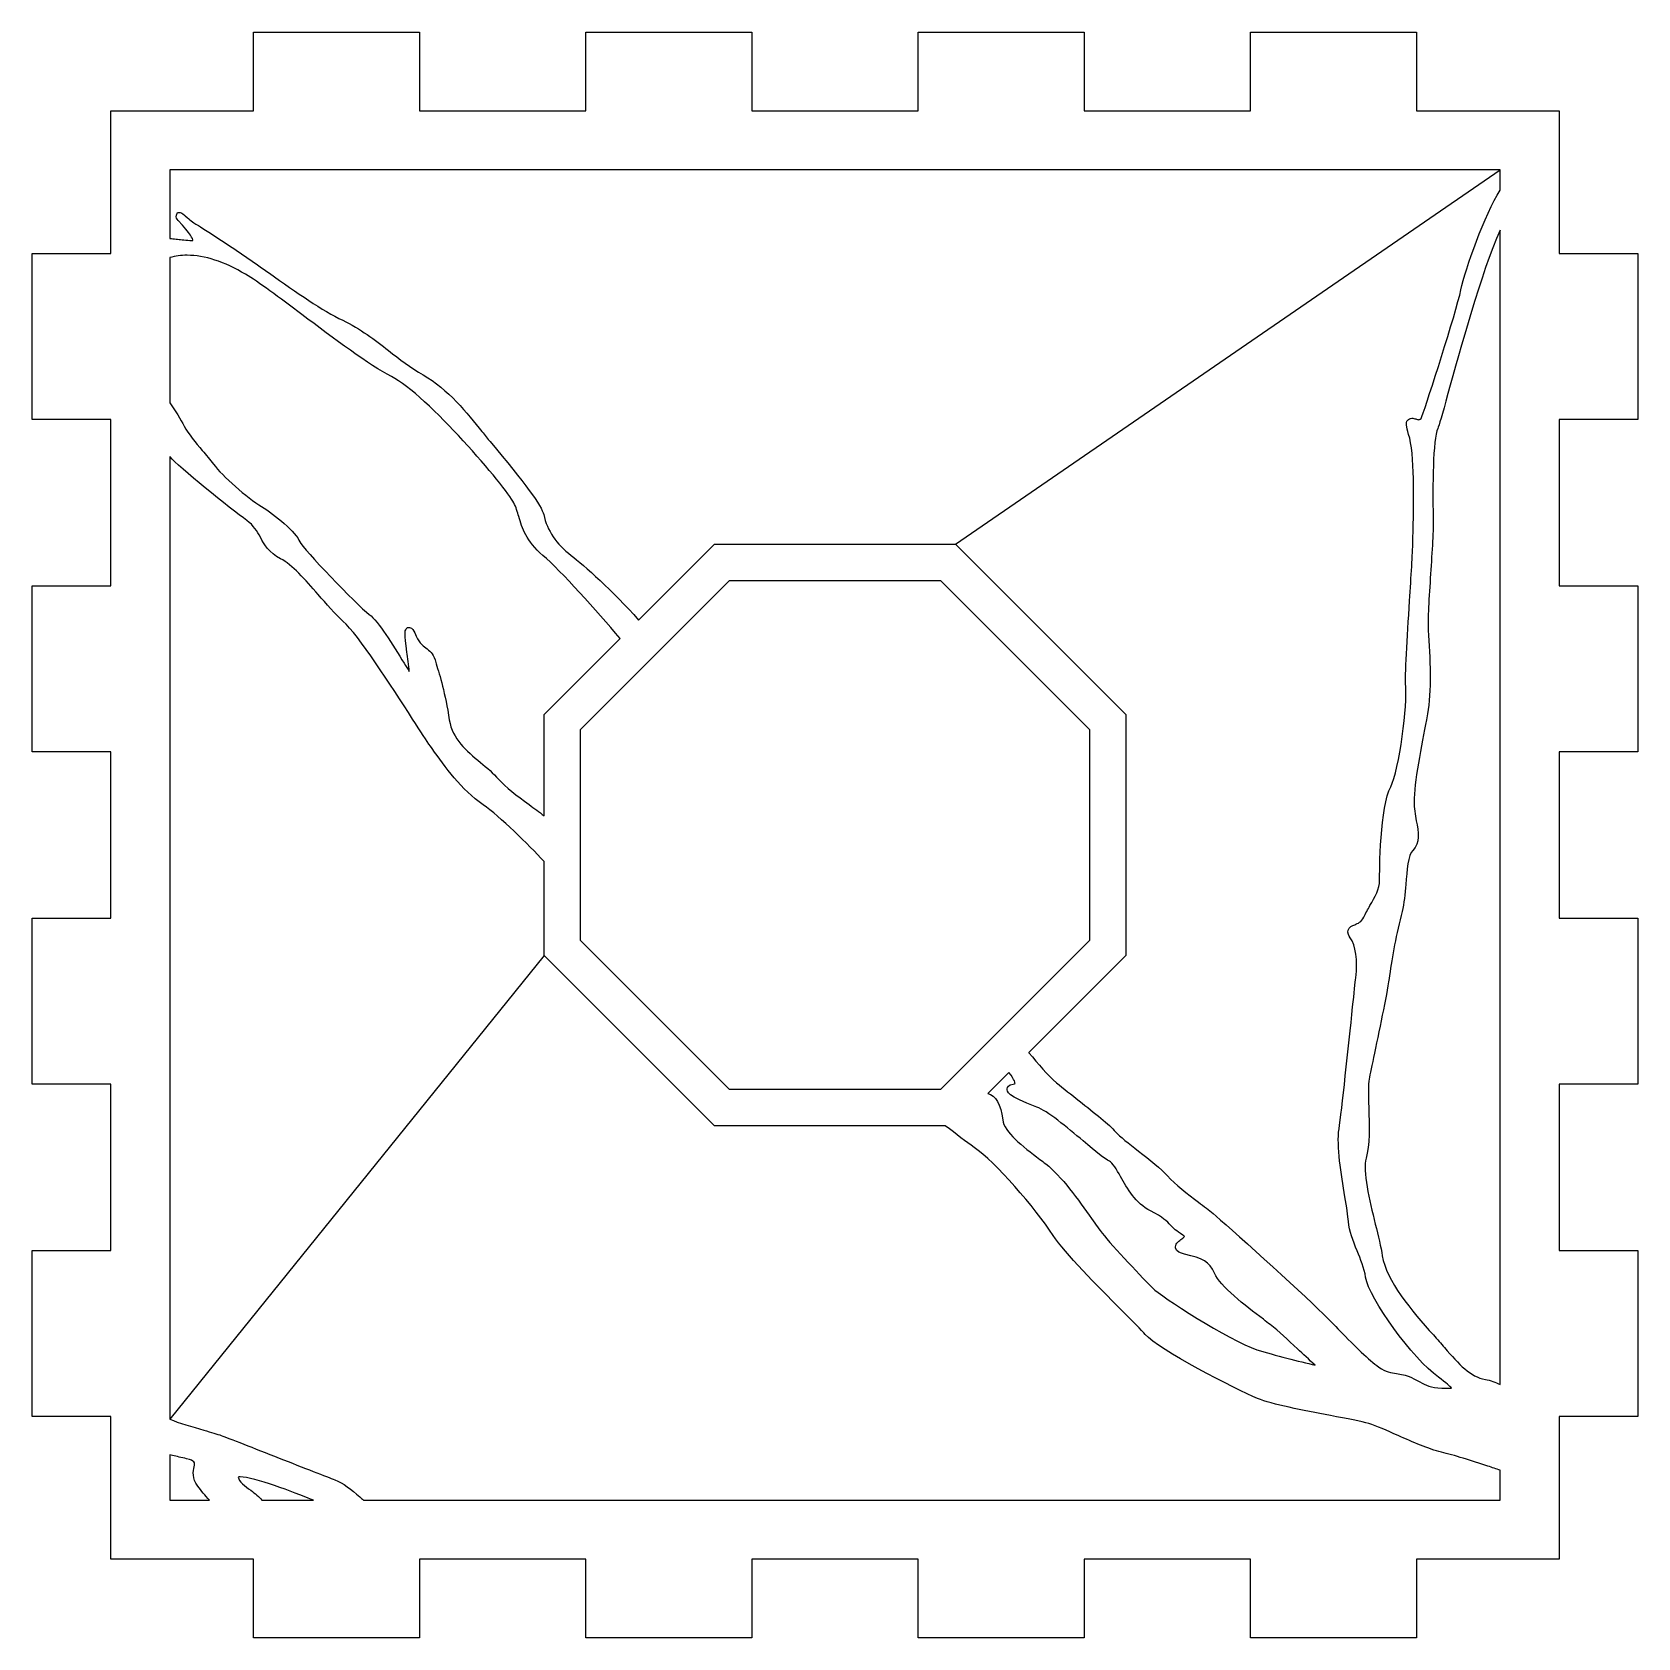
# Model space of a CAD drawing. Extents: x -11 to 868, y -1407 to -16.
# Drawn here: x 214.1 to 418.1, y -1180.9 to -976.9 of the extents above; entities that cross this region are included whole.
import ezdxf

# ---------------------------------------------------------------- set-up
doc = ezdxf.new("R2010")
doc.units = 0
doc.layers.add('LAYER_1', color=7, linetype='CONTINUOUS')

msp = doc.modelspace()

# ---------------------------------------------------------------- linework, layer by layer
at = {"layer": 'LAYER_1'}
for points in [[(408.12, -1026.09), (408.12, -1047.2), (418.13, -1047.2), (418.13, -1068.31), (408.12, -1068.31), (408.12, -1089.43), (418.13, -1089.43), (418.13, -1110.54), (408.12, -1110.54), (408.12, -1131.65), (418.13, -1131.65), (418.13, -1152.76), (408.12, -1152.76), (408.12, -1170.87), (390.02, -1170.87), (390.02, -1180.87), (368.91, -1180.87), (368.91, -1170.87), (347.8, -1170.87), (347.8, -1180.87), (326.69, -1180.87), (326.69, -1170.87), (305.57, -1170.87), (305.57, -1180.87), (284.46, -1180.87), (284.46, -1170.87), (263.35, -1170.87), (263.35, -1180.87), (242.24, -1180.87), (242.24, -1170.87), (224.13, -1170.87), (224.13, -1152.76), (214.13, -1152.76), (214.13, -1131.65), (224.13, -1131.65), (224.13, -1110.54), (214.13, -1110.54), (214.13, -1089.43), (224.13, -1089.43), (224.13, -1068.31), (214.13, -1068.31), (214.13, -1047.2), (224.13, -1047.2), (224.13, -1026.09), (214.13, -1026.09), (214.13, -1004.98), (224.13, -1004.98), (224.13, -986.87), (242.24, -986.87), (242.24, -976.87), (263.35, -976.87), (263.35, -986.87), (284.46, -986.87), (284.46, -976.87), (305.57, -976.87), (305.57, -986.87), (326.69, -986.87), (326.69, -976.87), (347.8, -976.87), (347.8, -986.87), (368.91, -986.87), (368.91, -976.87), (390.02, -976.87), (390.02, -986.87), (408.12, -986.87), (408.12, -1004.98), (418.13, -1004.98), (418.13, -1026.09), (408.12, -1026.09)], [(331.44, -1041.91), (400.63, -994.37)], [(348.46, -1065.47), (348.46, -1092.26), (329.52, -1111.2), (302.74, -1111.2), (283.79, -1092.26), (283.79, -1065.47), (302.74, -1046.53), (329.52, -1046.53), (348.46, -1065.47)], [(279.17, -1094.18), (231.62, -1153.08)]]:
    msp.add_lwpolyline(points, dxfattribs=at)
for points, knots in [([(400.63, -994.37), (400.63, -994.37), (400.63, -996.96), (400.63, -996.96), (398.66, -1000.02), (396.23, -1006.94), (395.65, -1009.6), (394.96, -1012.72), (391.41, -1023.73), (390.69, -1025.7), (390.54, -1026.11), (390.39, -1026.11), (390.31, -1026.11), (390.19, -1026.11), (390.04, -1026.06), (389.9, -1026.02), (389.73, -1025.97), (389.58, -1025.92), (389.41, -1025.92), (389.18, -1025.92), (388.98, -1026.01), (388.86, -1026.19), (388.64, -1026.5), (388.67, -1026.93), (389, -1027.97), (389.8, -1030.45), (389.65, -1036.46), (389.57, -1040.05), (389.56, -1040.65), (389.54, -1041.21), (389.53, -1041.68), (389.51, -1043.08), (389.32, -1046.01), (389.12, -1049.12), (388.82, -1053.85), (388.51, -1058.74), (388.64, -1059.99), (388.85, -1061.98), (387.84, -1070.73), (386.72, -1072.75), (385.39, -1075.14), (385.29, -1083.56), (385.32, -1084.68), (385.35, -1085.65), (384.71, -1086.76), (384.09, -1087.84), (383.82, -1088.33), (383.53, -1088.83), (383.3, -1089.32), (383.02, -1089.92), (382.56, -1090.1), (382.15, -1090.27), (381.82, -1090.4), (381.44, -1090.55), (381.32, -1090.95), (381.21, -1091.33), (381.42, -1091.69), (381.59, -1091.92), (382.29, -1092.91), (382.54, -1094.76), (382.29, -1097), (382.22, -1097.58), (382.08, -1098.94), (381.89, -1100.69), (381.37, -1105.65), (380.5, -1113.94), (380.16, -1116.22), (379.84, -1118.39), (380.43, -1121.96), (380.91, -1124.82), (381.12, -1126.14), (381.31, -1127.28), (381.36, -1127.97), (381.44, -1129.2), (381.93, -1130.41), (382.45, -1131.69), (382.9, -1132.78), (383.36, -1133.91), (383.54, -1135.06), (383.95, -1137.74), (389.56, -1145.45), (392.78, -1147.75), (393.81, -1148.5), (394.25, -1148.91), (394.43, -1149.13), (394.32, -1149.14), (394.16, -1149.15), (393.92, -1149.15), (393.7, -1149.15), (393.46, -1149.14), (393.2, -1149.13), (391.75, -1149.06), (391.25, -1148.79), (390.41, -1148.33), (390.12, -1148.18), (389.78, -1147.99), (389.36, -1147.8), (388.61, -1147.45), (388, -1147.36), (387.46, -1147.29), (386.75, -1147.18), (386.13, -1147.1), (385.21, -1146.46), (383.92, -1145.58), (382.23, -1143.85), (380.26, -1141.85), (379.59, -1141.16), (378.88, -1140.44), (378.14, -1139.7), (375.2, -1136.77), (365.78, -1128.33), (364.17, -1126.97), (363.66, -1126.54), (363.01, -1126.05), (362.32, -1125.52), (360.93, -1124.46), (359.35, -1123.25), (358.37, -1122.17), (357.57, -1121.26), (356.11, -1120.13), (354.69, -1119.03), (353.46, -1118.07), (352.28, -1117.16), (351.77, -1116.57), (350.98, -1115.67), (349.12, -1114.2), (347.15, -1112.64), (346.17, -1111.87), (345.17, -1111.08), (344.27, -1110.34), (343.11, -1109.37), (341.97, -1107.99), (340.77, -1106.53), (340.76, -1106.53), (340.76, -1106.52), (340.75, -1106.51), (340.75, -1106.51), (353.09, -1094.18), (353.09, -1094.18), (353.09, -1094.18), (353.09, -1063.56), (353.09, -1063.56), (353.09, -1063.56), (331.44, -1041.91), (331.44, -1041.91), (331.44, -1041.91), (300.82, -1041.91), (300.82, -1041.91), (300.82, -1041.91), (291.17, -1051.56), (291.17, -1051.56), (287.91, -1047.87), (284.24, -1044.61), (282.6, -1043.36), (280.71, -1041.91), (279.57, -1040.21), (279.12, -1038.16), (278.89, -1037.08), (276.73, -1034.14), (272.31, -1028.9), (271.99, -1028.52), (271.64, -1028.08), (271.27, -1027.61), (269.45, -1025.33), (266.95, -1022.21), (263.81, -1020.42), (262.2, -1019.5), (260.78, -1018.4), (259.41, -1017.33), (257.66, -1015.97), (255.84, -1014.56), (253.58, -1013.48), (251.01, -1012.26), (247.74, -1009.95), (244.28, -1007.51), (242.49, -1006.25), (240.65, -1004.95), (238.89, -1003.8), (236.95, -1002.52), (235.89, -1001.85), (235.25, -1001.45), (234.3, -1000.86), (234.3, -1000.86), (233.59, -1000.22), (233.59, -1000.22), (233.48, -1000.13), (233.48, -1000.13), (233.18, -999.86), (233.12, -999.8), (232.92, -999.8), (232.92, -999.8), (232.59, -999.8), (232.59, -999.8), (232.59, -999.8), (232.46, -1000.11), (232.46, -1000.11), (232.33, -1000.41), (232.51, -1000.61), (232.69, -1000.8), (234.33, -1002.52), (234.53, -1003.16), (234.55, -1003.33), (234.51, -1003.34), (234.45, -1003.35), (234.34, -1003.35), (234.29, -1003.35), (234.23, -1003.35), (234.17, -1003.34), (233.44, -1003.28), (232.89, -1003.22), (232.44, -1003.17), (232.14, -1003.13), (231.87, -1003.1), (231.63, -1003.08), (231.63, -1003.08), (231.63, -994.37), (231.63, -994.37), (231.63, -994.37), (400.63, -994.37), (400.63, -994.37)], [0, 0, 0, 0, 1, 1, 1, 2, 2, 2, 3, 3, 3, 4, 4, 4, 5, 5, 5, 6, 6, 6, 7, 7, 7, 8, 8, 8, 9, 9, 9, 10, 10, 10, 11, 11, 11, 12, 12, 12, 13, 13, 13, 14, 14, 14, 15, 15, 15, 16, 16, 16, 17, 17, 17, 18, 18, 18, 19, 19, 19, 20, 20, 20, 21, 21, 21, 22, 22, 22, 23, 23, 23, 24, 24, 24, 25, 25, 25, 26, 26, 26, 27, 27, 27, 28, 28, 28, 29, 29, 29, 30, 30, 30, 31, 31, 31, 32, 32, 32, 33, 33, 33, 34, 34, 34, 35, 35, 35, 36, 36, 36, 37, 37, 37, 38, 38, 38, 39, 39, 39, 40, 40, 40, 41, 41, 41, 42, 42, 42, 43, 43, 43, 44, 44, 44, 45, 45, 45, 46, 46, 46, 47, 47, 47, 48, 48, 48, 49, 49, 49, 50, 50, 50, 51, 51, 51, 52, 52, 52, 53, 53, 53, 54, 54, 54, 55, 55, 55, 56, 56, 56, 57, 57, 57, 58, 58, 58, 59, 59, 59, 60, 60, 60, 61, 61, 61, 62, 62, 62, 63, 63, 63, 64, 64, 64, 65, 65, 65, 66, 66, 66, 67, 67, 67, 68, 68, 68, 69, 69, 69, 70, 70, 70, 71, 71, 71, 72, 72, 72, 73, 73, 73, 73]), ([(400.63, -1148.7), (400.01, -1148.36), (399.4, -1148.15), (398.76, -1148.04), (396.79, -1147.7), (395.43, -1146.14), (393.56, -1143.99), (393.11, -1143.47), (392.65, -1142.95), (392.15, -1142.39), (389.38, -1139.36), (386.15, -1135.47), (385.66, -1132.32), (385.49, -1131.23), (385.14, -1129.8), (384.77, -1128.29), (384.03, -1125.27), (383.11, -1121.51), (383.6, -1119.93), (384.08, -1118.37), (384, -1115.75), (383.93, -1113.44), (383.89, -1111.97), (383.85, -1110.57), (383.98, -1109.87), (384.08, -1109.3), (384.34, -1108.1), (384.66, -1106.58), (385.37, -1103.2), (386.34, -1098.59), (386.58, -1096.71), (386.88, -1094.36), (387.46, -1091.4), (388.18, -1088.57), (388.42, -1087.6), (388.53, -1086.35), (388.63, -1085.14), (388.78, -1083.38), (388.95, -1081.4), (389.55, -1080.82), (390.5, -1079.9), (390.25, -1078.52), (389.98, -1077.05), (389.84, -1076.27), (389.7, -1075.46), (389.69, -1074.62), (389.67, -1072.4), (390.67, -1067.29), (391.26, -1064.24), (391.26, -1064.24), (391.41, -1063.46), (391.41, -1063.46), (391.92, -1060.82), (391.73, -1056.24), (391.48, -1052.86), (391.4, -1051.65), (391.6, -1048.63), (391.79, -1045.71), (391.97, -1042.88), (392.17, -1039.95), (392.12, -1038.39), (392.02, -1034.78), (392.09, -1028.54), (392.7, -1027.24), (392.87, -1026.87), (393.24, -1025.53), (393.99, -1022.8), (395.52, -1017.25), (398.21, -1007.49), (400.63, -1002.02), (400.63, -1002.02), (400.63, -1148.7), (400.63, -1148.7)], [0, 0, 0, 0, 1, 1, 1, 2, 2, 2, 3, 3, 3, 4, 4, 4, 5, 5, 5, 6, 6, 6, 7, 7, 7, 8, 8, 8, 9, 9, 9, 10, 10, 10, 11, 11, 11, 12, 12, 12, 13, 13, 13, 14, 14, 14, 15, 15, 15, 16, 16, 16, 17, 17, 17, 18, 18, 18, 19, 19, 19, 20, 20, 20, 21, 21, 21, 22, 22, 22, 23, 23, 23, 24, 24, 24, 24]), ([(288.83, -1053.9), (288.83, -1053.9), (279.17, -1063.56), (279.17, -1063.56), (279.17, -1063.56), (279.17, -1076.43), (279.17, -1076.43), (278.56, -1075.95), (277.91, -1075.48), (277.27, -1075.01), (275.71, -1073.87), (274.25, -1072.8), (273.39, -1071.79), (272.73, -1071.02), (271.92, -1070.35), (271.07, -1069.64), (269.31, -1068.19), (267.5, -1066.68), (267.13, -1064.26), (266.61, -1060.82), (265.92, -1058.6), (265.46, -1057.13), (265.46, -1057.13), (265.31, -1056.63), (265.31, -1056.63), (265.05, -1055.79), (264.6, -1055.44), (264.16, -1055.11), (263.69, -1054.75), (263.2, -1054.37), (262.73, -1053.19), (262.61, -1052.91), (262.45, -1052.51), (262.05, -1052.51), (262.05, -1052.51), (261.82, -1052.51), (261.82, -1052.51), (261.82, -1052.51), (261.66, -1052.69), (261.66, -1052.69), (261.43, -1052.95), (261.44, -1053.22), (261.75, -1055.63), (261.84, -1056.34), (261.97, -1057.33), (262.04, -1058.11), (261.84, -1057.79), (261.62, -1057.44), (261.39, -1057.06), (259.95, -1054.69), (258.14, -1051.74), (256.95, -1050.84), (255.32, -1049.61), (248.49, -1042.47), (248.14, -1041.63), (247.7, -1040.44), (244.93, -1038.14), (243.28, -1037.15), (241.43, -1036.02), (238.29, -1033.25), (237.17, -1031.77), (236.73, -1031.19), (236.23, -1030.6), (235.75, -1030.03), (234.88, -1029), (233.99, -1027.93), (233.45, -1026.94), (232.97, -1026.06), (232.33, -1024.94), (231.63, -1023.98), (231.63, -1023.98), (231.63, -1005.52), (231.63, -1005.52), (232.32, -1005.32), (233.05, -1005.22), (233.82, -1005.22), (236.04, -1005.22), (238.55, -1006.03), (241.25, -1007.64), (242.83, -1008.57), (245.54, -1010.61), (248.41, -1012.76), (252.43, -1015.78), (256.99, -1019.21), (259.77, -1020.62), (264.33, -1022.92), (274.36, -1034.74), (275.32, -1036.67), (275.61, -1037.24), (275.78, -1037.82), (275.96, -1038.42), (276.39, -1039.86), (276.87, -1041.5), (279.02, -1043.35), (281.32, -1045.33), (285.83, -1050.37), (288.83, -1053.9)], [0, 0, 0, 0, 1, 1, 1, 2, 2, 2, 3, 3, 3, 4, 4, 4, 5, 5, 5, 6, 6, 6, 7, 7, 7, 8, 8, 8, 9, 9, 9, 10, 10, 10, 11, 11, 11, 12, 12, 12, 13, 13, 13, 14, 14, 14, 15, 15, 15, 16, 16, 16, 17, 17, 17, 18, 18, 18, 19, 19, 19, 20, 20, 20, 21, 21, 21, 22, 22, 22, 23, 23, 23, 24, 24, 24, 25, 25, 25, 26, 26, 26, 27, 27, 27, 28, 28, 28, 29, 29, 29, 30, 30, 30, 31, 31, 31, 32, 32, 32, 32]), ([(400.63, -1159.56), (400.63, -1159.56), (400.63, -1163.37), (400.63, -1163.37), (400.63, -1163.37), (256.23, -1163.37), (256.23, -1163.37), (256.07, -1163.23), (255.9, -1163.09), (255.74, -1162.95), (254.7, -1162.07), (253.64, -1161.16), (252.57, -1160.78), (251.68, -1160.46), (248.54, -1159.22), (245.5, -1158.02), (242.36, -1156.78), (239.1, -1155.5), (238.16, -1155.16), (237.65, -1154.97), (236.86, -1154.75), (235.95, -1154.48), (234.51, -1154.07), (232.76, -1153.56), (231.62, -1153.08), (231.62, -1153.08), (231.63, -1030.81), (231.63, -1030.81), (231.64, -1030.82), (231.65, -1030.83), (231.66, -1030.84), (232.63, -1031.99), (239.35, -1037.47), (241.4, -1038.91), (242.29, -1039.54), (242.69, -1040.27), (243.12, -1041.04), (243.65, -1042), (244.21, -1043), (245.7, -1043.77), (247.15, -1044.52), (248.83, -1046.45), (250.46, -1048.31), (251.51, -1049.52), (252.61, -1050.78), (253.66, -1051.73), (255.55, -1053.44), (259.72, -1059.89), (262.47, -1064.15), (263.48, -1065.72), (264.28, -1066.96), (264.73, -1067.58), (264.73, -1067.58), (264.94, -1067.89), (264.94, -1067.89), (266.59, -1070.21), (268.63, -1073.1), (271.43, -1075.04), (273.57, -1076.52), (277.16, -1080.08), (279.17, -1082.22), (279.17, -1082.22), (279.17, -1094.18), (279.17, -1094.18), (279.17, -1094.18), (300.82, -1115.82), (300.82, -1115.82), (300.82, -1115.82), (330.14, -1115.82), (330.14, -1115.82), (331.53, -1116.88), (332.84, -1117.87), (333.81, -1118.55), (336.46, -1120.38), (341.54, -1126.23), (343.84, -1129.74), (345.35, -1132.04), (349.46, -1136.16), (352.47, -1139.18), (353.88, -1140.59), (355.1, -1141.8), (355.55, -1142.34), (357.1, -1144.21), (367.1, -1149.31), (369.8, -1150.45), (371.65, -1151.22), (375.59, -1151.96), (379.06, -1152.62), (381.19, -1153.02), (383.04, -1153.36), (383.94, -1153.64), (384.94, -1153.94), (386.26, -1154.53), (387.66, -1155.16), (389.56, -1156.01), (391.53, -1156.89), (393.17, -1157.27), (394.74, -1157.64), (397.04, -1158.39), (399.07, -1159.05), (399.61, -1159.23), (400.14, -1159.4), (400.63, -1159.56)], [0, 0, 0, 0, 1, 1, 1, 2, 2, 2, 3, 3, 3, 4, 4, 4, 5, 5, 5, 6, 6, 6, 7, 7, 7, 8, 8, 8, 9, 9, 9, 10, 10, 10, 11, 11, 11, 12, 12, 12, 13, 13, 13, 14, 14, 14, 15, 15, 15, 16, 16, 16, 17, 17, 17, 18, 18, 18, 19, 19, 19, 20, 20, 20, 21, 21, 21, 22, 22, 22, 23, 23, 23, 24, 24, 24, 25, 25, 25, 26, 26, 26, 27, 27, 27, 28, 28, 28, 29, 29, 29, 30, 30, 30, 31, 31, 31, 32, 32, 32, 33, 33, 33, 34, 34, 34, 34]), ([(377.13, -1146.22), (375.13, -1145.75), (371.99, -1144.98), (369.73, -1144.26), (366.15, -1143.11), (357.43, -1137.38), (356.5, -1136.46), (355.47, -1135.43), (351.34, -1131.07), (350.08, -1129.47), (349.74, -1129.05), (349.27, -1128.38), (348.72, -1127.6), (347.09, -1125.3), (344.87, -1122.15), (342.9, -1120.65), (342.65, -1120.46), (342.41, -1120.27), (342.16, -1120.09), (339.93, -1118.39), (337.62, -1116.64), (337.43, -1115.04), (337.2, -1113.09), (336.52, -1111.9), (335.55, -1111.71), (335.55, -1111.71), (338.23, -1109.03), (338.23, -1109.03), (339.01, -1110.08), (339.01, -1110.4), (339, -1110.46), (338.99, -1110.46), (338.99, -1110.46), (338.99, -1110.46), (338.98, -1110.46), (338.92, -1110.48), (338.77, -1110.51), (338.16, -1110.58), (338.04, -1110.92), (338.01, -1111.12), (337.98, -1111.4), (337.91, -1112.07), (341.78, -1113.43), (343.08, -1113.9), (345.61, -1116.02), (347.64, -1117.73), (349.32, -1119.15), (350.39, -1120.03), (350.98, -1120.31), (351.4, -1120.5), (351.89, -1121.36), (352.4, -1122.26), (353.26, -1123.78), (354.33, -1125.67), (356.19, -1126.62), (357.83, -1127.45), (358.3, -1127.95), (358.76, -1128.43), (359.11, -1128.81), (359.48, -1129.2), (360.3, -1129.69), (360.44, -1129.77), (360.5, -1129.83), (360.53, -1129.87), (360.46, -1129.98), (360.22, -1130.17), (360.08, -1130.27), (359.71, -1130.55), (359.3, -1130.86), (359.4, -1131.35), (359.5, -1131.81), (360.02, -1132), (360.51, -1132.12), (362.84, -1132.68), (363.71, -1133.01), (364.35, -1134.54), (365.04, -1136.21), (368.22, -1138.63), (370.55, -1140.4), (370.87, -1140.64), (371.16, -1140.87), (371.42, -1141.07), (372.49, -1141.9), (373.65, -1142.99), (374.88, -1144.14), (375.61, -1144.82), (376.35, -1145.52), (377.13, -1146.22)], [0, 0, 0, 0, 1, 1, 1, 2, 2, 2, 3, 3, 3, 4, 4, 4, 5, 5, 5, 6, 6, 6, 7, 7, 7, 8, 8, 8, 9, 9, 9, 10, 10, 10, 11, 11, 11, 12, 12, 12, 13, 13, 13, 14, 14, 14, 15, 15, 15, 16, 16, 16, 17, 17, 17, 18, 18, 18, 19, 19, 19, 20, 20, 20, 21, 21, 21, 22, 22, 22, 23, 23, 23, 24, 24, 24, 25, 25, 25, 26, 26, 26, 27, 27, 27, 28, 28, 28, 29, 29, 29, 29]), ([(231.63, -1163.37), (231.63, -1163.37), (231.63, -1157.62), (231.63, -1157.62), (231.73, -1157.64), (231.84, -1157.67), (231.95, -1157.69), (232.51, -1157.82), (233.09, -1157.95), (233.76, -1158.12), (234.84, -1158.4), (234.82, -1158.52), (234.7, -1159.12), (234.59, -1159.7), (234.42, -1160.57), (235.18, -1161.61), (235.58, -1162.17), (236.12, -1162.77), (236.66, -1163.37), (236.66, -1163.37), (231.63, -1163.37), (231.63, -1163.37)], [0, 0, 0, 0, 1, 1, 1, 2, 2, 2, 3, 3, 3, 4, 4, 4, 5, 5, 5, 6, 6, 6, 7, 7, 7, 7]), ([(243.31, -1163.37), (242.98, -1162.93), (242.46, -1162.54), (241.9, -1162.12), (241.18, -1161.59), (240.37, -1160.99), (240.32, -1160.44), (240.37, -1160.43), (240.45, -1160.42), (240.55, -1160.42), (242.32, -1160.42), (247.45, -1162.42), (249.64, -1163.28), (249.64, -1163.28), (249.88, -1163.37), (249.88, -1163.37), (249.88, -1163.37), (243.31, -1163.37), (243.31, -1163.37)], [0, 0, 0, 0, 1, 1, 1, 2, 2, 2, 3, 3, 3, 4, 4, 4, 5, 5, 5, 6, 6, 6, 6])]:
    msp.add_open_spline(points, degree=3, knots=knots, dxfattribs=at)

doc.saveas('drawing.dxf')
